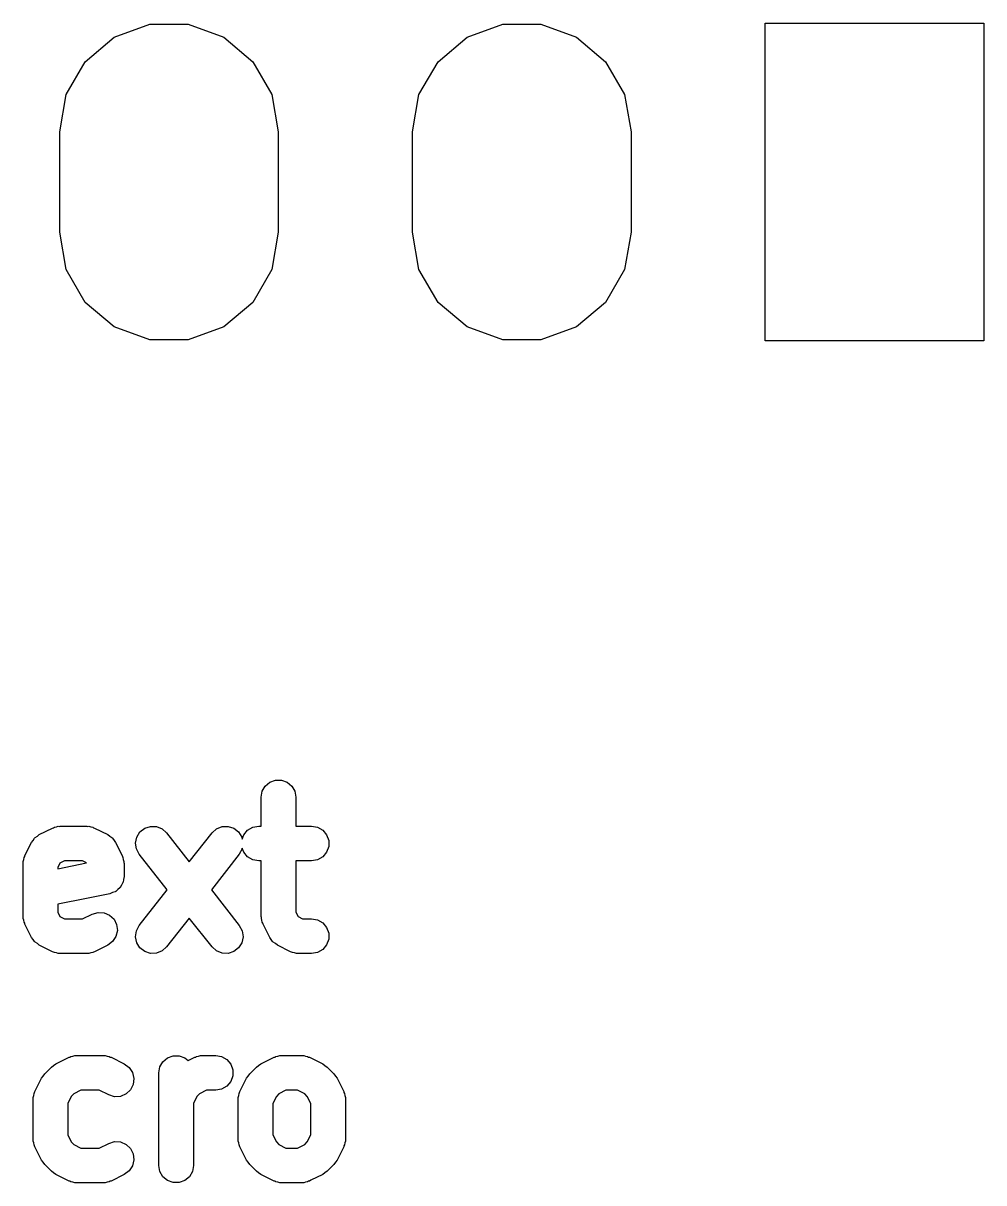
# Model space of a CAD drawing. Extents: x 94.7 to 182.4, y -163.6 to -70.2.
# Drawn here: x 168.34 to 175.26, y -100.08 to -91.74 of the extents above; entities that cross this region are included whole.
import ezdxf

# ---------------------------------------------------------------- set-up
doc = ezdxf.new("R2010")
doc.units = 0
doc.header["$MEASUREMENT"] = 0
doc.layers.add('BLACK', color=7, linetype='CONTINUOUS')

msp = doc.modelspace()

# ---------------------------------------------------------------- linework, layer by layer
at = {"layer": 'Black'}
for p, q in [((168.996, -91.8381), (169.253, -91.7446)), ((169.253, -91.7446), (169.527, -91.7446)), ((169.527, -91.7446), (169.784, -91.8381)), ((171.536, -91.8381), (171.793, -91.7446)), ((171.793, -91.7446), (172.067, -91.7446)), ((172.067, -91.7446), (172.324, -91.8381)), ((173.683, -94.023), (173.683, -91.737)), ((173.683, -91.737), (175.257, -91.737)), ((175.257, -91.737), (175.257, -94.023)), ((168.787, -92.0139), (168.996, -91.8381)), ((169.784, -91.8381), (169.993, -92.0139)), ((171.327, -92.0139), (171.536, -91.8381)), ((172.324, -91.8381), (172.533, -92.0139)), ((168.65, -92.2507), (168.787, -92.0139)), ((169.993, -92.0139), (170.13, -92.2507)), ((171.19, -92.2507), (171.327, -92.0139)), ((172.533, -92.0139), (172.67, -92.2507)), ((168.603, -92.52), (168.65, -92.2507)), ((170.13, -92.2507), (170.177, -92.52)), ((171.143, -92.52), (171.19, -92.2507)), ((172.67, -92.2507), (172.717, -92.52)), ((168.603, -93.24), (168.603, -92.52)), ((170.177, -92.52), (170.177, -93.24)), ((171.143, -93.24), (171.143, -92.52)), ((172.717, -92.52), (172.717, -93.24)), ((168.65, -93.5093), (168.603, -93.24)), ((170.177, -93.24), (170.13, -93.5093)), ((171.19, -93.5093), (171.143, -93.24)), ((172.717, -93.24), (172.67, -93.5093)), ((168.787, -93.7461), (168.65, -93.5093)), ((170.13, -93.5093), (169.993, -93.7461)), ((171.327, -93.7461), (171.19, -93.5093)), ((172.67, -93.5093), (172.533, -93.7461)), ((168.996, -93.9219), (168.787, -93.7461)), ((169.993, -93.7461), (169.784, -93.9219)), ((171.536, -93.9219), (171.327, -93.7461)), ((172.533, -93.7461), (172.324, -93.9219)), ((169.253, -94.0154), (168.996, -93.9219)), ((169.784, -93.9219), (169.527, -94.0154)), ((171.793, -94.0154), (171.536, -93.9219)), ((172.324, -93.9219), (172.067, -94.0154)), ((169.527, -94.0154), (169.253, -94.0154)), ((172.067, -94.0154), (171.793, -94.0154)), ((175.257, -94.023), (173.683, -94.023)), ((170.083, -97.227), (170.116, -97.1991)), ((170.116, -97.1991), (170.157, -97.1843)), ((170.157, -97.1843), (170.201, -97.1843)), ((170.201, -97.1843), (170.241, -97.1991)), ((170.241, -97.1991), (170.275, -97.227)), ((170.054, -97.3074), (170.061, -97.2646)), ((170.061, -97.2646), (170.083, -97.227)), ((170.275, -97.227), (170.296, -97.2646)), ((170.296, -97.2646), (170.304, -97.3074)), ((170.054, -97.5157), (170.054, -97.3074)), ((170.304, -97.3074), (170.304, -97.5157)), ((168.456, -97.5765), (168.552, -97.5289)), ((168.552, -97.5289), (168.558, -97.5269)), ((168.558, -97.5269), (168.565, -97.5233)), ((168.565, -97.5233), (168.579, -97.5207)), ((168.579, -97.5207), (168.593, -97.5165)), ((168.593, -97.5165), (168.6, -97.517)), ((168.6, -97.517), (168.607, -97.5157)), ((168.607, -97.5157), (168.798, -97.5157)), ((168.798, -97.5157), (168.805, -97.517)), ((168.805, -97.517), (168.812, -97.5165)), ((168.812, -97.5165), (168.826, -97.5207)), ((168.826, -97.5207), (168.841, -97.5233)), ((168.841, -97.5233), (168.847, -97.5269)), ((168.847, -97.5269), (168.854, -97.5289)), ((168.854, -97.5289), (168.949, -97.5765)), ((169.181, -97.5573), (169.215, -97.5305)), ((169.215, -97.5305), (169.256, -97.517)), ((169.256, -97.517), (169.3, -97.5184)), ((169.3, -97.5184), (169.34, -97.5345)), ((169.34, -97.5345), (169.372, -97.5635)), ((169.7, -97.5635), (169.732, -97.5345)), ((169.732, -97.5345), (169.772, -97.5184)), ((169.772, -97.5184), (169.816, -97.517)), ((169.816, -97.517), (169.857, -97.5305)), ((169.857, -97.5305), (169.891, -97.5573)), ((169.928, -97.5782), (169.956, -97.545)), ((169.956, -97.545), (169.993, -97.5233)), ((169.993, -97.5233), (170.036, -97.5157)), ((170.036, -97.5157), (170.054, -97.5157)), ((170.304, -97.5157), (170.417, -97.5157)), ((170.417, -97.5157), (170.46, -97.5233)), ((170.46, -97.5233), (170.497, -97.545)), ((170.497, -97.545), (170.525, -97.5782)), ((168.353, -97.7277), (168.4, -97.6324)), ((168.4, -97.6324), (168.411, -97.6177)), ((168.411, -97.6177), (168.421, -97.6024)), ((168.421, -97.6024), (168.424, -97.6003)), ((168.424, -97.6003), (168.426, -97.5976)), ((168.426, -97.5976), (168.442, -97.5874)), ((168.442, -97.5874), (168.456, -97.5765)), ((168.949, -97.5765), (168.964, -97.5875)), ((168.964, -97.5875), (168.979, -97.5976)), ((168.979, -97.5976), (168.981, -97.6003)), ((168.981, -97.6003), (168.984, -97.6024)), ((168.984, -97.6024), (168.994, -97.6177)), ((168.994, -97.6177), (169.005, -97.6324)), ((169.005, -97.6324), (169.053, -97.7277)), ((169.149, -97.6367), (169.158, -97.5942)), ((169.158, -97.5942), (169.181, -97.5573)), ((169.372, -97.5635), (169.536, -97.7717)), ((169.536, -97.7717), (169.7, -97.5635)), ((169.891, -97.5573), (169.914, -97.5942)), ((169.914, -97.5942), (169.917, -97.6081)), ((169.917, -97.6081), (169.928, -97.5782)), ((170.525, -97.5782), (170.54, -97.619)), ((170.54, -97.619), (170.54, -97.6624)), ((169.155, -97.6797), (169.149, -97.6367)), ((169.176, -97.7179), (169.155, -97.6797)), ((169.377, -97.974), (169.176, -97.7179)), ((169.896, -97.7179), (169.695, -97.974)), ((169.917, -97.6797), (169.896, -97.7179)), ((169.928, -97.7032), (169.917, -97.6747)), ((169.917, -97.6747), (169.917, -97.6797)), ((169.956, -97.7365), (169.928, -97.7032)), ((170.525, -97.7032), (170.497, -97.7365)), ((170.54, -97.6624), (170.525, -97.7032)), ((168.34, -97.7693), (168.345, -97.7552)), ((168.341, -97.7765), (168.34, -97.7693)), ((168.34, -97.7836), (168.341, -97.7765)), ((168.34, -98.1645), (168.34, -97.7836)), ((168.345, -97.7552), (168.347, -97.7408)), ((168.347, -97.7408), (168.351, -97.7346)), ((168.351, -97.7346), (168.353, -97.7277)), ((168.59, -97.8216), (168.797, -97.7801)), ((168.605, -97.7815), (168.59, -97.8131)), ((168.637, -97.7657), (168.605, -97.7815)), ((168.768, -97.7657), (168.637, -97.7657)), ((168.797, -97.7801), (168.768, -97.7657)), ((169.053, -97.7277), (169.055, -97.7346)), ((169.055, -97.7346), (169.058, -97.7408)), ((169.058, -97.7408), (169.061, -97.7552)), ((169.061, -97.7552), (169.065, -97.7693)), ((169.065, -97.7693), (169.065, -97.7765)), ((169.065, -97.7765), (169.066, -97.7836)), ((169.066, -97.7836), (169.066, -97.8788)), ((169.993, -97.7582), (169.956, -97.7365)), ((170.036, -97.7657), (169.993, -97.7582)), ((170.054, -97.7657), (170.036, -97.7657)), ((170.054, -98.1645), (170.054, -97.7657)), ((170.417, -97.7657), (170.304, -97.7657)), ((170.304, -97.7657), (170.304, -98.135)), ((170.46, -97.7582), (170.417, -97.7657)), ((170.497, -97.7365), (170.46, -97.7582)), ((168.59, -97.8131), (168.59, -97.8216)), ((169.066, -97.8788), (169.062, -97.8988)), ((169.037, -97.9592), (169.021, -97.9722)), ((169.038, -97.9569), (169.037, -97.9579)), ((169.037, -97.9579), (169.037, -97.9592)), ((169.048, -97.9392), (169.038, -97.9569)), ((169.058, -97.9216), (169.048, -97.9392)), ((169.059, -97.9189), (169.058, -97.9201)), ((169.058, -97.9201), (169.058, -97.9216)), ((169.062, -97.8988), (169.059, -97.9189)), ((168.797, -98.035), (168.59, -98.0765)), ((168.965, -98.0014), (168.797, -98.035)), ((168.984, -97.994), (168.965, -98.0014)), ((169.003, -97.9871), (168.984, -97.994)), ((169.004, -97.9861), (169.003, -97.9871)), ((169.006, -97.9856), (169.004, -97.9861)), ((169.021, -97.9722), (169.006, -97.9856)), ((169.176, -98.2302), (169.377, -97.974)), ((169.695, -97.974), (169.896, -98.2302)), ((168.59, -98.0765), (168.59, -98.135)), ((168.59, -98.135), (168.605, -98.1666)), ((168.837, -98.148), (168.879, -98.1356)), ((168.879, -98.1356), (168.922, -98.1382)), ((170.304, -98.135), (170.32, -98.1666)), ((168.341, -98.1716), (168.34, -98.1645)), ((168.34, -98.1788), (168.341, -98.1716)), ((168.345, -98.1929), (168.34, -98.1788)), ((168.347, -98.2073), (168.345, -98.1929)), ((168.351, -98.2135), (168.347, -98.2073)), ((168.353, -98.2204), (168.351, -98.2135)), ((168.4, -98.3157), (168.353, -98.2204)), ((168.605, -98.1666), (168.637, -98.1824)), ((168.637, -98.1824), (168.768, -98.1824)), ((168.768, -98.1824), (168.837, -98.148)), ((168.922, -98.1382), (168.962, -98.1554)), ((168.962, -98.1554), (168.994, -98.1853)), ((168.994, -98.1853), (169.013, -98.2241)), ((169.536, -98.1764), (169.372, -98.3846)), ((169.7, -98.3846), (169.536, -98.1764)), ((170.055, -98.1716), (170.054, -98.1645)), ((170.055, -98.1788), (170.055, -98.1716)), ((170.059, -98.1929), (170.055, -98.1788)), ((170.061, -98.2073), (170.059, -98.1929)), ((170.065, -98.2135), (170.061, -98.2073)), ((170.067, -98.2204), (170.065, -98.2135)), ((170.115, -98.3157), (170.067, -98.2204)), ((170.32, -98.1666), (170.351, -98.1824)), ((170.351, -98.1824), (170.417, -98.1824)), ((170.417, -98.1824), (170.46, -98.1899)), ((170.46, -98.1899), (170.497, -98.2116)), ((170.497, -98.2116), (170.525, -98.2449)), ((169.018, -98.2673), (169.008, -98.3095)), ((169.013, -98.2241), (169.018, -98.2673)), ((169.149, -98.3114), (169.155, -98.2684)), ((169.155, -98.2684), (169.176, -98.2302)), ((169.896, -98.2302), (169.917, -98.2684)), ((169.917, -98.2684), (169.923, -98.3114)), ((170.525, -98.2449), (170.54, -98.2857)), ((170.54, -98.2857), (170.54, -98.3291)), ((168.411, -98.3304), (168.4, -98.3157)), ((168.421, -98.3457), (168.411, -98.3304)), ((168.424, -98.3478), (168.421, -98.3457)), ((168.426, -98.3505), (168.424, -98.3478)), ((168.442, -98.3606), (168.426, -98.3505)), ((168.456, -98.3716), (168.442, -98.3606)), ((168.552, -98.4192), (168.456, -98.3716)), ((168.949, -98.3716), (168.854, -98.4192)), ((168.984, -98.3457), (168.949, -98.3716)), ((169.008, -98.3095), (168.984, -98.3457)), ((169.158, -98.3539), (169.149, -98.3114)), ((169.181, -98.3908), (169.158, -98.3539)), ((169.372, -98.3846), (169.34, -98.4136)), ((169.732, -98.4136), (169.7, -98.3846)), ((169.914, -98.3539), (169.891, -98.3908)), ((169.923, -98.3114), (169.914, -98.3539)), ((170.126, -98.3304), (170.115, -98.3157)), ((170.136, -98.3457), (170.126, -98.3304)), ((170.138, -98.3478), (170.136, -98.3457)), ((170.141, -98.3505), (170.138, -98.3478)), ((170.156, -98.3606), (170.141, -98.3505)), ((170.171, -98.3716), (170.156, -98.3606)), ((170.266, -98.4192), (170.171, -98.3716)), ((170.525, -98.3699), (170.497, -98.4031)), ((170.54, -98.3291), (170.525, -98.3699)), ((168.558, -98.4212), (168.552, -98.4192)), ((168.565, -98.4248), (168.558, -98.4212)), ((168.579, -98.4274), (168.565, -98.4248)), ((168.593, -98.4316), (168.579, -98.4274)), ((168.6, -98.4311), (168.593, -98.4316)), ((168.607, -98.4324), (168.6, -98.4311)), ((168.798, -98.4324), (168.607, -98.4324)), ((168.805, -98.4311), (168.798, -98.4324)), ((168.812, -98.4316), (168.805, -98.4311)), ((168.826, -98.4274), (168.812, -98.4316)), ((168.841, -98.4248), (168.826, -98.4274)), ((168.847, -98.4212), (168.841, -98.4248)), ((168.854, -98.4192), (168.847, -98.4212)), ((169.215, -98.4176), (169.181, -98.3908)), ((169.256, -98.4311), (169.215, -98.4176)), ((169.3, -98.4297), (169.256, -98.4311)), ((169.34, -98.4136), (169.3, -98.4297)), ((169.772, -98.4297), (169.732, -98.4136)), ((169.816, -98.4311), (169.772, -98.4297)), ((169.857, -98.4176), (169.816, -98.4311)), ((169.891, -98.3908), (169.857, -98.4176)), ((170.273, -98.4212), (170.266, -98.4192)), ((170.279, -98.4248), (170.273, -98.4212)), ((170.293, -98.4274), (170.279, -98.4248)), ((170.307, -98.4316), (170.293, -98.4274)), ((170.315, -98.4311), (170.307, -98.4316)), ((170.322, -98.4324), (170.315, -98.4311)), ((170.417, -98.4324), (170.322, -98.4324)), ((170.46, -98.4248), (170.417, -98.4324)), ((170.497, -98.4031), (170.46, -98.4248)), ((168.575, -99.2265), (168.671, -99.1789)), ((168.671, -99.1789), (168.677, -99.1769)), ((168.677, -99.1769), (168.684, -99.1733)), ((168.684, -99.1733), (168.698, -99.1707)), ((168.698, -99.1707), (168.712, -99.1665)), ((168.712, -99.1665), (168.719, -99.167)), ((168.719, -99.167), (168.726, -99.1657)), ((168.726, -99.1657), (168.917, -99.1657)), ((168.917, -99.1657), (168.924, -99.167)), ((168.924, -99.167), (168.931, -99.1665)), ((168.931, -99.1665), (168.945, -99.1707)), ((168.945, -99.1707), (168.96, -99.1733)), ((168.96, -99.1733), (168.966, -99.1769)), ((168.966, -99.1769), (168.973, -99.1789)), ((168.973, -99.1789), (169.068, -99.2265)), ((169.323, -99.248), (169.345, -99.2104)), ((169.345, -99.2104), (169.378, -99.1825)), ((169.378, -99.1825), (169.419, -99.1676)), ((169.419, -99.1676), (169.462, -99.1676)), ((169.462, -99.1676), (169.503, -99.1825)), ((169.503, -99.1825), (169.528, -99.2028)), ((169.528, -99.2028), (169.575, -99.1789)), ((169.575, -99.1789), (169.582, -99.1769)), ((169.582, -99.1769), (169.588, -99.1733)), ((169.588, -99.1733), (169.603, -99.1707)), ((169.603, -99.1707), (169.617, -99.1665)), ((169.617, -99.1665), (169.624, -99.167)), ((169.624, -99.167), (169.631, -99.1657)), ((169.631, -99.1657), (169.726, -99.1657)), ((169.726, -99.1657), (169.769, -99.1733)), ((169.769, -99.1733), (169.807, -99.195)), ((169.807, -99.195), (169.835, -99.2282)), ((170.052, -99.2265), (170.147, -99.1789)), ((170.147, -99.1789), (170.154, -99.1769)), ((170.154, -99.1769), (170.16, -99.1733)), ((170.16, -99.1733), (170.174, -99.1707)), ((170.174, -99.1707), (170.188, -99.1665)), ((170.188, -99.1665), (170.196, -99.167)), ((170.196, -99.167), (170.203, -99.1657)), ((170.203, -99.1657), (170.346, -99.1657)), ((170.346, -99.1657), (170.353, -99.167)), ((170.353, -99.167), (170.36, -99.1665)), ((170.36, -99.1665), (170.374, -99.1707)), ((170.374, -99.1707), (170.388, -99.1733)), ((170.388, -99.1733), (170.395, -99.1769)), ((170.395, -99.1769), (170.401, -99.1789)), ((170.401, -99.1789), (170.497, -99.2265)), ((168.484, -99.3139), (168.495, -99.2976)), ((168.495, -99.2976), (168.543, -99.2499)), ((168.543, -99.2499), (168.559, -99.2384)), ((168.559, -99.2384), (168.575, -99.2265)), ((169.068, -99.2265), (169.103, -99.2524)), ((169.103, -99.2524), (169.127, -99.2886)), ((169.127, -99.2886), (169.137, -99.3308)), ((169.316, -99.2907), (169.323, -99.248)), ((169.316, -99.9574), (169.316, -99.2907)), ((169.835, -99.2282), (169.85, -99.269)), ((169.85, -99.269), (169.85, -99.3124)), ((169.96, -99.3139), (169.971, -99.2976)), ((169.971, -99.2976), (170.019, -99.2499)), ((170.019, -99.2499), (170.035, -99.2384)), ((170.035, -99.2384), (170.052, -99.2265)), ((170.497, -99.2265), (170.513, -99.2385)), ((170.513, -99.2385), (170.529, -99.2499)), ((170.529, -99.2499), (170.577, -99.2976)), ((170.577, -99.2976), (170.588, -99.314)), ((168.424, -99.4253), (168.472, -99.3301)), ((168.472, -99.3301), (168.484, -99.3139)), ((169.132, -99.374), (169.113, -99.4128)), ((169.137, -99.3308), (169.132, -99.374)), ((169.807, -99.3865), (169.769, -99.4082)), ((169.835, -99.3532), (169.807, -99.3865)), ((169.85, -99.3124), (169.835, -99.3532)), ((169.9, -99.4253), (169.948, -99.3301)), ((169.948, -99.3301), (169.96, -99.3139)), ((170.588, -99.314), (170.6, -99.3301)), ((170.6, -99.3301), (170.648, -99.4253)), ((168.412, -99.4669), (168.416, -99.4529)), ((168.412, -99.4741), (168.412, -99.4669)), ((168.416, -99.4529), (168.419, -99.4384)), ((168.419, -99.4384), (168.422, -99.4322)), ((168.422, -99.4322), (168.424, -99.4253)), ((168.686, -99.46), (168.661, -99.5107)), ((168.705, -99.4411), (168.686, -99.46)), ((168.756, -99.4157), (168.705, -99.4411)), ((168.887, -99.4157), (168.756, -99.4157)), ((168.956, -99.4501), (168.887, -99.4157)), ((168.998, -99.4625), (168.956, -99.4501)), ((169.041, -99.4599), (168.998, -99.4625)), ((169.081, -99.4426), (169.041, -99.4599)), ((169.113, -99.4128), (169.081, -99.4426)), ((169.591, -99.46), (169.566, -99.5107)), ((169.61, -99.4411), (169.591, -99.46)), ((169.661, -99.4157), (169.61, -99.4411)), ((169.726, -99.4157), (169.661, -99.4157)), ((169.769, -99.4082), (169.726, -99.4157)), ((169.888, -99.4669), (169.892, -99.4529)), ((169.888, -99.4741), (169.888, -99.4669)), ((169.892, -99.4529), (169.895, -99.4384)), ((169.895, -99.4384), (169.898, -99.4322)), ((169.898, -99.4322), (169.9, -99.4253)), ((170.163, -99.46), (170.137, -99.5107)), ((170.181, -99.4411), (170.163, -99.46)), ((170.232, -99.4157), (170.181, -99.4411)), ((170.316, -99.4157), (170.232, -99.4157)), ((170.367, -99.4411), (170.316, -99.4157)), ((170.386, -99.46), (170.367, -99.4411)), ((170.411, -99.5107), (170.386, -99.46)), ((170.648, -99.4253), (170.65, -99.4322)), ((170.65, -99.4322), (170.653, -99.4384)), ((170.653, -99.4384), (170.656, -99.4529)), ((170.656, -99.4529), (170.66, -99.4669)), ((170.66, -99.4669), (170.66, -99.4741)), ((168.411, -99.4812), (168.412, -99.4741)), ((168.411, -99.7669), (168.411, -99.4812)), ((168.661, -99.5107), (168.661, -99.7374)), ((169.566, -99.5107), (169.566, -99.9574)), ((169.887, -99.4812), (169.888, -99.4741)), ((169.887, -99.7669), (169.887, -99.4812)), ((170.137, -99.5107), (170.137, -99.7374)), ((170.411, -99.7374), (170.411, -99.5107)), ((170.66, -99.4741), (170.661, -99.4812)), ((170.661, -99.4812), (170.661, -99.7669)), ((168.412, -99.774), (168.411, -99.7669)), ((168.412, -99.7812), (168.412, -99.774)), ((168.416, -99.7952), (168.412, -99.7812)), ((168.419, -99.8097), (168.416, -99.7952)), ((168.661, -99.7374), (168.686, -99.7881)), ((168.686, -99.7881), (168.705, -99.807)), ((168.887, -99.8324), (168.956, -99.798)), ((168.956, -99.798), (168.998, -99.7856)), ((168.998, -99.7856), (169.041, -99.7882)), ((169.041, -99.7882), (169.081, -99.8054)), ((169.081, -99.8054), (169.113, -99.8353)), ((169.888, -99.774), (169.887, -99.7669)), ((169.888, -99.7812), (169.888, -99.774)), ((169.892, -99.7952), (169.888, -99.7812)), ((169.895, -99.8097), (169.892, -99.7952)), ((170.137, -99.7374), (170.163, -99.7881)), ((170.163, -99.7881), (170.181, -99.807)), ((170.367, -99.807), (170.386, -99.7881)), ((170.386, -99.7881), (170.411, -99.7374)), ((170.656, -99.7952), (170.653, -99.8097)), ((170.66, -99.7812), (170.656, -99.7952)), ((170.661, -99.7669), (170.66, -99.774)), ((170.66, -99.774), (170.66, -99.7812)), ((168.422, -99.8159), (168.419, -99.8097)), ((168.424, -99.8228), (168.422, -99.8159)), ((168.472, -99.918), (168.424, -99.8228)), ((168.705, -99.807), (168.756, -99.8324)), ((168.756, -99.8324), (168.887, -99.8324)), ((169.113, -99.8353), (169.132, -99.8741)), ((169.132, -99.8741), (169.137, -99.9173)), ((169.898, -99.8159), (169.895, -99.8097)), ((169.9, -99.8228), (169.898, -99.8159)), ((169.948, -99.918), (169.9, -99.8228)), ((170.181, -99.807), (170.232, -99.8324)), ((170.232, -99.8324), (170.316, -99.8324)), ((170.316, -99.8324), (170.367, -99.807)), ((170.648, -99.8228), (170.6, -99.918)), ((170.65, -99.8159), (170.648, -99.8228)), ((170.653, -99.8097), (170.65, -99.8159)), ((168.484, -99.9341), (168.472, -99.918)), ((168.495, -99.9505), (168.484, -99.9341)), ((168.543, -99.9982), (168.495, -99.9505)), ((169.127, -99.9595), (169.103, -99.9957)), ((169.137, -99.9173), (169.127, -99.9595)), ((169.323, -100), (169.316, -99.9574)), ((169.566, -99.9574), (169.558, -100)), ((169.96, -99.9341), (169.948, -99.918)), ((169.971, -99.9505), (169.96, -99.9341)), ((170.019, -99.9982), (169.971, -99.9505)), ((170.577, -99.9505), (170.529, -99.9982)), ((170.588, -99.9341), (170.577, -99.9505)), ((170.6, -99.918), (170.588, -99.9341)), ((168.559, -100.01), (168.543, -99.9982)), ((168.575, -100.022), (168.559, -100.01)), ((168.671, -100.069), (168.575, -100.022)), ((169.068, -100.022), (168.973, -100.069)), ((169.103, -99.9957), (169.068, -100.022)), ((169.345, -100.038), (169.323, -100)), ((169.378, -100.066), (169.345, -100.038)), ((169.537, -100.038), (169.503, -100.066)), ((169.558, -100), (169.537, -100.038)), ((170.035, -100.01), (170.019, -99.9982)), ((170.052, -100.022), (170.035, -100.01)), ((170.147, -100.069), (170.052, -100.022)), ((170.497, -100.022), (170.411, -100.064)), ((170.513, -100.01), (170.497, -100.022)), ((170.529, -99.9982), (170.513, -100.01)), ((168.677, -100.071), (168.671, -100.069)), ((168.684, -100.075), (168.677, -100.071)), ((168.698, -100.077), (168.684, -100.075)), ((168.712, -100.082), (168.698, -100.077)), ((168.719, -100.081), (168.712, -100.082)), ((168.726, -100.082), (168.719, -100.081)), ((168.917, -100.082), (168.726, -100.082)), ((168.924, -100.081), (168.917, -100.082)), ((168.931, -100.082), (168.924, -100.081)), ((168.945, -100.077), (168.931, -100.082)), ((168.96, -100.075), (168.945, -100.077)), ((168.966, -100.071), (168.96, -100.075)), ((168.973, -100.069), (168.966, -100.071)), ((169.419, -100.08), (169.378, -100.066)), ((169.462, -100.08), (169.419, -100.08)), ((169.503, -100.066), (169.462, -100.08)), ((170.154, -100.071), (170.147, -100.069)), ((170.16, -100.075), (170.154, -100.071)), ((170.174, -100.077), (170.16, -100.075)), ((170.188, -100.082), (170.174, -100.077)), ((170.196, -100.081), (170.188, -100.082)), ((170.203, -100.082), (170.196, -100.081)), ((170.346, -100.082), (170.203, -100.082)), ((170.353, -100.081), (170.346, -100.082)), ((170.36, -100.082), (170.353, -100.081)), ((170.374, -100.077), (170.36, -100.082)), ((170.388, -100.075), (170.374, -100.077)), ((170.395, -100.071), (170.388, -100.075)), ((170.401, -100.069), (170.395, -100.071)), ((170.411, -100.064), (170.401, -100.069))]:
    msp.add_line(p, q, dxfattribs=at)

doc.saveas('drawing.dxf')
